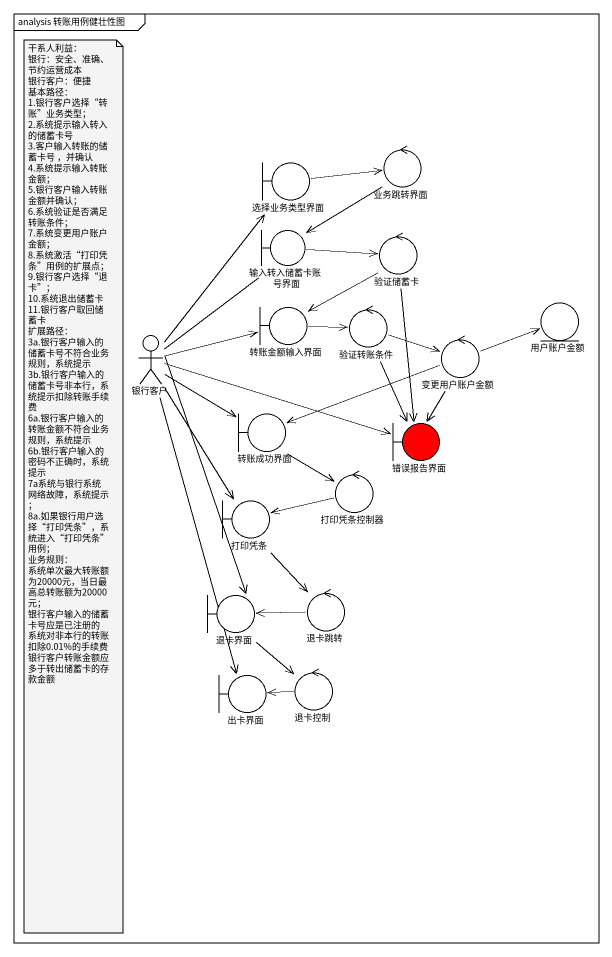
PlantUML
@startuml
mainframe analysis 转账用例健壮性图
boundary 选择业务类型界面
control 业务跳转界面
boundary 输入转入储蓄卡账号界面
control 验证储蓄卡
boundary 转账金额输入界面
control 验证转账条件
entity 用户账户金额
actor 银行客户
control 变更用户账户金额
boundary 转账成功界面
boundary 错误报告界面 #FF0000
control 打印凭条控制器
boundary 打印凭条
boundary 退卡界面
control 退卡跳转
boundary 出卡界面
control 退卡控制
选择业务类型界面 -right-> 业务跳转界面
业务跳转界面 --> 输入转入储蓄卡账号界面
输入转入储蓄卡账号界面 -right-> 验证储蓄卡
验证储蓄卡 --> 转账金额输入界面
验证储蓄卡 --> 错误报告界面
转账金额输入界面 -right-> 验证转账条件
验证转账条件 -right-> 变更用户账户金额
验证转账条件 --> 错误报告界面
银行客户 -up-> 选择业务类型界面
银行客户 -up- 输入转入储蓄卡账号界面
银行客户 -right-> 转账金额输入界面
银行客户 --> 转账成功界面
银行客户 -right-> 错误报告界面
银行客户 --> 打印凭条
银行客户 --> 退卡界面
银行客户 --> 出卡界面
变更用户账户金额 -right-> 用户账户金额
变更用户账户金额 -left-> 转账成功界面
变更用户账户金额 --> 错误报告界面
转账成功界面 --> 打印凭条控制器
打印凭条控制器 -left-> 打印凭条
打印凭条 --> 退卡跳转
退卡界面 --> 退卡控制
退卡跳转 -left-> 退卡界面
退卡控制 -left-> 出卡界面
note as N1
  干系人利益：
  银行：安全、准确、节约运营成本
  银行客户：便捷
  基本路径：
  1.银行客户选择“转账”业务类型；
  2.系统提示输入转入的储蓄卡号
  3.客户输入转账的储蓄卡号 ，并确认
  4.系统提示输入转账金额；
  5.银行客户输入转账金额并确认；
  6.系统验证是否满足转账条件；
  7.系统变更用户账户金额；
  8.系统激活“打印凭条”用例的扩展点；
  9.银行客户选择“退卡”；
  10.系统退出储蓄卡
  11.银行客户取回储蓄卡
  扩展路径：
  3a.银行客户输入的储蓄卡号不符合业务规则，系统提示
  3b.银行客户输入的储蓄卡号非本行，系统提示扣除转账手续费
  6a.银行客户输入的转账金额不符合业务规则，系统提示
  6b.银行客户输入的密码不正确时，系统提示
  7a系统与银行系统网络故障，系统提示；
  8a.如果银行用户选择“打印凭条”，系统进入“打印凭条”用例；
  业务规则：
  系统单次最大转账额为20000元，当日最高总转账额为20000元；
  银行客户输入的储蓄卡号应是已注册的
  系统对非本行的转账扣除0.01%的手续费
  银行客户转账金额应多于转出储蓄卡的存款金额
end note
@enduml
